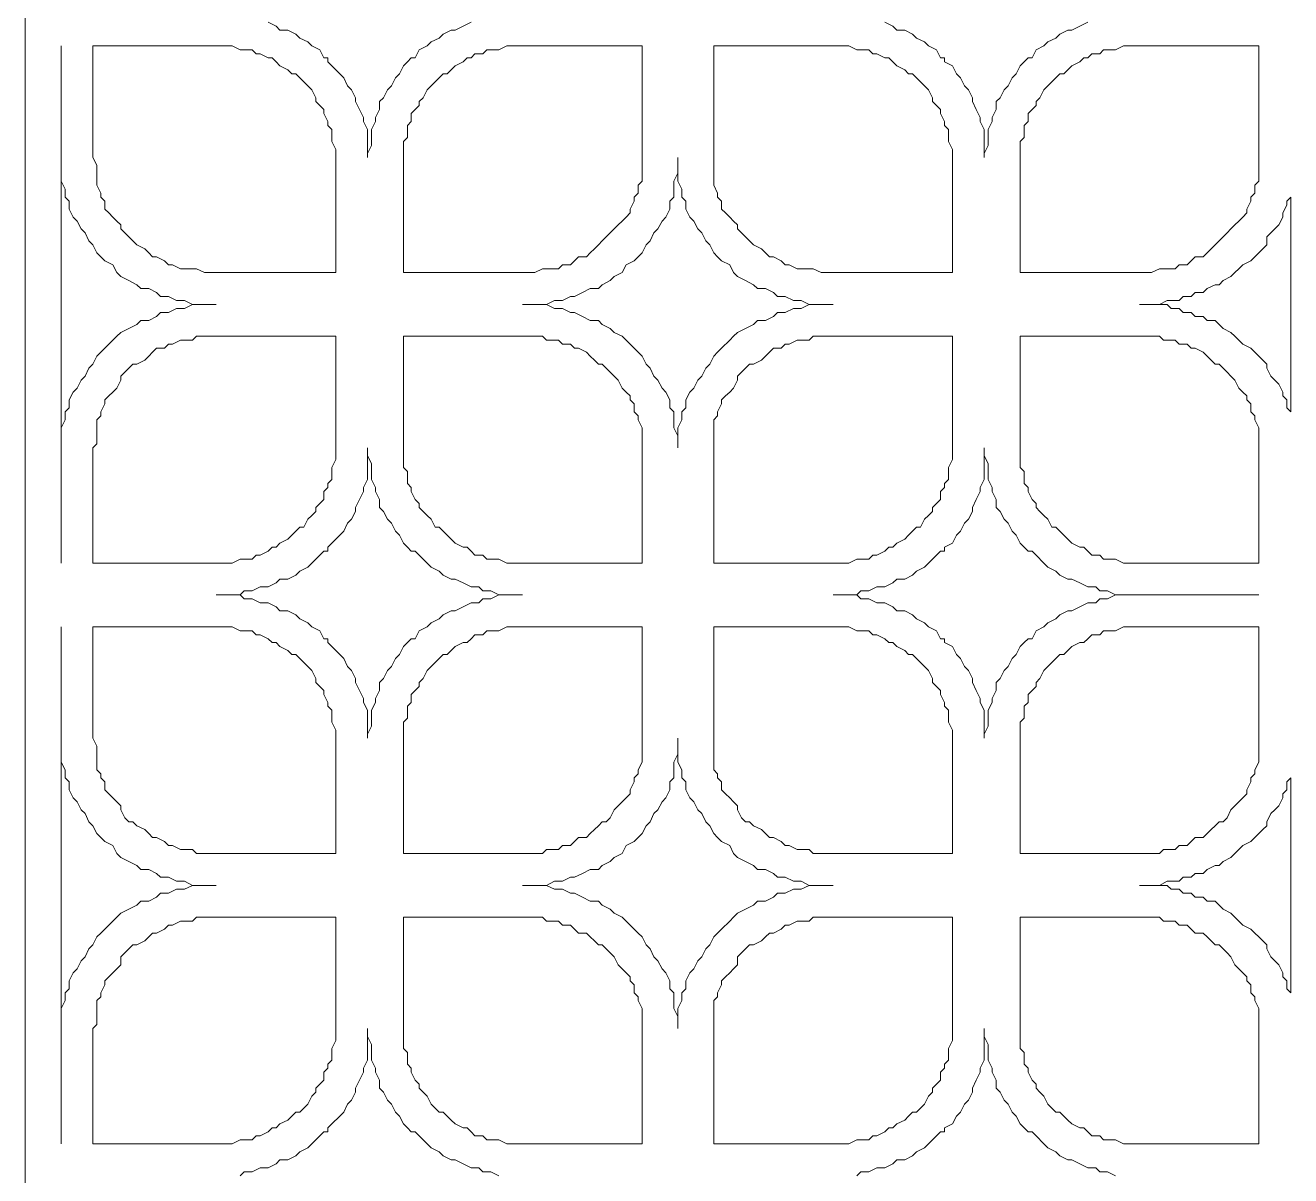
# Model space of a CAD drawing. Extents: x -66030 to 95157, y -13132 to 45879.
# Drawn here: x 18746 to 19988, y 26474 to 27603 of the extents above; entities that cross this region are included whole.
import ezdxf

# ---------------------------------------------------------------- set-up
doc = ezdxf.new("R2010")
doc.units = 0
doc.header["$LTSCALE"] = 100
doc.header["$MEASUREMENT"] = 0
doc.layers.get('0').update_dxf_attribs({"linetype": 'CONTINUOUS'})

msp = doc.modelspace()

# ---------------------------------------------------------------- linework, layer by layer
at = {"lineweight": 0}
for points in [[(18746.1, 27645.4), (18746.1, 27582.9), (18746.1, 27075.1), (18746.1, 27012.6), (18746.1, 26504.9), (18746.1, 26442.4)], [(18984.4, 27606.3), (18992.2, 27602.4), (18996.1, 27598.5), (19003.9, 27598.5), (19011.7, 27594.6), (19015.6, 27590.7), (19023.4, 27586.8), (19027.3, 27582.9), (19035.1, 27579), (19039, 27571.2), (19043, 27571.2), (19043, 27567.3), (19046.9, 27563.4), (19054.7, 27555.6), (19058.6, 27551.7), (19062.5, 27543.8), (19066.4, 27539.9), (19070.3, 27532.1), (19070.3, 27528.2), (19074.2, 27520.4), (19078.1, 27512.6), (19078.1, 27508.7), (19082, 27500.9), (19082, 27493.1), (19082, 27485.3), (19082, 27477.4), (19082, 27473.5), (19082, 27477.4), (19085.9, 27485.3), (19085.9, 27493.1), (19085.9, 27500.9), (19089.8, 27508.7), (19089.8, 27512.6), (19093.7, 27520.4), (19093.7, 27528.2), (19097.6, 27532.1), (19101.5, 27539.9), (19105.4, 27543.8), (19109.4, 27551.7), (19113.3, 27555.6), (19117.2, 27563.4), (19121.1, 27567.3), (19125, 27571.2), (19128.9, 27571.2), (19132.8, 27579), (19140.6, 27582.9), (19144.5, 27586.8), (19152.3, 27590.7), (19156.2, 27594.6), (19164, 27598.5), (19167.9, 27598.5), (19175.8, 27602.4), (19183.6, 27606.3)], [(19589.8, 27606.3), (19597.6, 27602.4), (19601.5, 27598.5), (19609.3, 27598.5), (19617.1, 27594.6), (19621, 27590.7), (19628.8, 27586.8), (19632.8, 27582.9), (19640.6, 27579), (19644.5, 27571.2), (19648.4, 27571.2), (19648.4, 27567.3), (19656.2, 27563.4), (19660.1, 27555.6), (19664, 27551.7), (19667.9, 27543.8), (19671.8, 27539.9), (19675.7, 27532.1), (19675.7, 27528.2), (19679.6, 27520.4), (19683.5, 27512.6), (19683.5, 27508.7), (19687.4, 27500.9), (19687.4, 27493.1), (19687.4, 27485.3), (19687.4, 27477.4), (19687.4, 27473.5), (19687.4, 27477.4), (19691.3, 27485.3), (19691.3, 27493.1), (19691.3, 27500.9), (19695.2, 27508.7), (19695.2, 27512.6), (19699.2, 27520.4), (19699.2, 27528.2), (19703.1, 27532.1), (19707, 27539.9), (19710.9, 27543.8), (19714.8, 27551.7), (19718.7, 27555.6), (19722.6, 27563.4), (19726.5, 27567.3), (19730.4, 27571.2), (19734.3, 27571.2), (19738.2, 27579), (19746, 27582.9), (19749.9, 27586.8), (19757.7, 27590.7), (19761.7, 27594.6), (19769.5, 27598.5), (19773.4, 27598.5), (19781.2, 27602.4), (19789, 27606.3)], [(18957, 26473.6), (18960.9, 26477.5), (18968.7, 26477.5), (18976.6, 26481.4), (18984.4, 26481.4), (18992.2, 26485.3), (18996.1, 26489.2), (19003.9, 26489.2), (19011.7, 26493.1), (19015.6, 26497), (19023.4, 26501), (19027.3, 26504.9), (19035.1, 26512.7), (19039, 26516.6), (19043, 26516.6), (19043, 26520.5), (19046.9, 26524.4), (19054.7, 26532.2), (19058.6, 26536.1), (19062.5, 26543.9), (19066.4, 26547.8), (19070.3, 26555.6), (19070.3, 26559.5), (19074.2, 26567.4), (19078.1, 26575.2), (19078.1, 26579.1), (19082, 26586.9), (19082, 26594.7), (19082, 26602.5), (19082, 26610.3), (19082, 26618.1), (19082, 26610.3), (19085.9, 26602.5), (19085.9, 26594.7), (19085.9, 26586.9), (19089.8, 26579.1), (19089.8, 26575.2), (19093.7, 26567.4), (19093.7, 26559.5), (19097.6, 26555.6), (19101.5, 26547.8), (19105.4, 26543.9), (19109.4, 26536.1), (19113.3, 26532.2), (19117.2, 26524.4), (19121.1, 26520.5), (19125, 26516.6), (19128.9, 26516.6), (19132.8, 26512.7), (19140.6, 26504.9), (19144.5, 26501), (19152.3, 26497), (19156.2, 26493.1), (19164, 26489.2), (19167.9, 26489.2), (19175.8, 26485.3), (19183.6, 26481.4), (19191.4, 26481.4), (19195.3, 26477.5), (19203.1, 26477.5), (19210.9, 26473.6)], [(19562.4, 26473.6), (19566.4, 26477.5), (19574.2, 26477.5), (19582, 26481.4), (19589.8, 26481.4), (19597.6, 26485.3), (19601.5, 26489.2), (19609.3, 26489.2), (19617.1, 26493.1), (19621, 26497), (19628.8, 26501), (19632.8, 26504.9), (19640.6, 26512.7), (19644.5, 26516.6), (19648.4, 26516.6), (19648.4, 26520.5), (19656.2, 26524.4), (19660.1, 26532.2), (19664, 26536.1), (19667.9, 26543.9), (19671.8, 26547.8), (19675.7, 26555.6), (19675.7, 26559.5), (19679.6, 26567.4), (19683.5, 26575.2), (19683.5, 26579.1), (19687.4, 26586.9), (19687.4, 26594.7), (19687.4, 26602.5), (19687.4, 26610.3), (19687.4, 26618.1), (19687.4, 26610.3), (19691.3, 26602.5), (19691.3, 26594.7), (19691.3, 26586.9), (19695.2, 26579.1), (19695.2, 26575.2), (19699.2, 26567.4), (19699.2, 26559.5), (19703.1, 26555.6), (19707, 26547.8), (19710.9, 26543.9), (19714.8, 26536.1), (19718.7, 26532.2), (19722.6, 26524.4), (19726.5, 26520.5), (19730.4, 26516.6), (19734.3, 26516.6), (19738.2, 26512.7), (19746, 26504.9), (19749.9, 26501), (19757.7, 26497), (19761.7, 26493.1), (19769.5, 26489.2), (19773.4, 26489.2), (19781.2, 26485.3), (19789, 26481.4), (19796.8, 26481.4), (19800.7, 26477.5), (19808.5, 26477.5), (19816.3, 26473.6)]]:
    msp.add_lwpolyline(points, dxfattribs=at)
for points in [[(18781.3, 27582.9), (18781.3, 27582.9), (18781.3, 27473.5), (18781.3, 27465.7), (18781.3, 27457.9), (18781.3, 27450.1), (18785.2, 27442.3), (18785.2, 27434.5), (18789.1, 27430.6), (18789.1, 27422.8), (18793, 27414.9), (18796.9, 27411), (18800.8, 27403.2), (18804.7, 27399.3), (18808.6, 27391.5), (18812.5, 27387.6), (18816.4, 27379.8), (18820.3, 27375.9), (18824.2, 27372), (18824.2, 27372), (18832, 27368.1), (18835.9, 27360.3), (18839.8, 27356.4), (18847.7, 27352.5), (18855.5, 27348.5), (18859.4, 27344.6), (18867.2, 27344.6), (18875, 27340.7), (18878.9, 27336.8), (18886.7, 27336.8), (18894.5, 27332.9), (18902.3, 27332.9), (18910.1, 27329), (18918, 27329), (18925.8, 27329), (18933.6, 27329), (18925.8, 27329), (18918, 27329), (18910.1, 27329), (18902.3, 27325.1), (18894.5, 27325.1), (18886.7, 27321.2), (18878.9, 27321.2), (18875, 27317.3), (18867.2, 27313.4), (18859.4, 27313.4), (18855.5, 27309.5), (18847.7, 27305.6), (18839.8, 27301.7), (18835.9, 27297.8), (18832, 27293.9), (18824.2, 27286.1), (18824.2, 27286.1), (18820.3, 27282.1), (18816.4, 27278.2), (18812.5, 27270.4), (18808.6, 27266.5), (18804.7, 27258.7), (18800.8, 27254.8), (18796.9, 27247), (18793, 27243.1), (18789.1, 27235.3), (18789.1, 27227.5), (18785.2, 27223.6), (18785.2, 27215.7), (18781.3, 27207.9), (18781.3, 27200.1), (18781.3, 27192.3), (18781.3, 27188.4), (18781.3, 27075.1), (18781.3, 27075.1), (18781.3, 27582.9)], [(18933.6, 27360.3), (19050.8, 27360.3), (19050.8, 27473.5), (19050.8, 27477.4), (19050.8, 27481.3), (19046.9, 27489.2), (19046.9, 27493.1), (19046.9, 27500.9), (19043, 27504.8), (19043, 27508.7), (19039, 27516.5), (19039, 27520.4), (19035.1, 27524.3), (19031.2, 27528.2), (19031.2, 27532.1), (19027.3, 27539.9), (19023.4, 27543.8), (19019.5, 27547.8), (19015.6, 27551.7), (19011.7, 27555.6), (19007.8, 27555.6), (19003.9, 27559.5), (18996.1, 27563.4), (18992.2, 27567.3), (18988.3, 27571.2), (18984.4, 27571.2), (18976.6, 27575.1), (18972.6, 27575.1), (18968.7, 27579), (18960.9, 27579), (18957, 27579), (18949.2, 27582.9), (18945.3, 27582.9), (18937.5, 27582.9), (18933.6, 27582.9), (18812.5, 27582.9), (18812.5, 27473.5), (18816.4, 27465.7), (18816.4, 27461.8), (18816.4, 27454), (18816.4, 27450.1), (18816.4, 27446.2), (18820.3, 27438.4), (18820.3, 27434.5), (18824.2, 27430.6), (18824.2, 27422.8), (18828.1, 27418.9), (18832, 27414.9), (18835.9, 27411), (18839.8, 27407.1), (18839.8, 27403.2), (18843.7, 27399.3), (18847.7, 27395.4), (18851.6, 27391.5), (18855.5, 27387.6), (18863.3, 27383.7), (18867.2, 27379.8), (18871.1, 27375.9), (18875, 27375.9), (18882.8, 27372), (18886.7, 27368.1), (18890.6, 27368.1), (18898.4, 27364.2), (18902.3, 27364.2), (18910.1, 27364.2), (18914.1, 27364.2), (18921.9, 27360.3), (18925.8, 27360.3), (18933.6, 27360.3)], [(19117.2, 27360.3), (19234.3, 27360.3), (19242.2, 27360.3), (19246.1, 27360.3), (19253.9, 27364.2), (19257.8, 27364.2), (19265.6, 27364.2), (19269.5, 27364.2), (19273.4, 27368.1), (19281.2, 27368.1), (19285.1, 27372), (19289, 27375.9), (19296.8, 27375.9), (19300.7, 27379.8), (19304.7, 27383.7), (19308.6, 27387.6), (19312.5, 27391.5), (19316.4, 27395.4), (19320.3, 27399.3), (19324.2, 27403.2), (19328.1, 27407.1), (19332, 27411), (19335.9, 27414.9), (19339.8, 27418.9), (19339.8, 27422.8), (19343.7, 27430.6), (19343.7, 27434.5), (19347.6, 27438.4), (19347.6, 27446.2), (19351.5, 27450.1), (19351.5, 27454), (19351.5, 27461.8), (19351.5, 27465.7), (19351.5, 27473.5), (19351.5, 27582.9), (19234.3, 27582.9), (19230.4, 27582.9), (19222.6, 27582.9), (19218.7, 27582.9), (19210.9, 27579), (19207, 27579), (19199.2, 27579), (19195.3, 27575.1), (19187.5, 27575.1), (19183.6, 27571.2), (19179.7, 27571.2), (19175.8, 27567.3), (19167.9, 27563.4), (19164, 27559.5), (19160.1, 27555.6), (19156.2, 27555.6), (19152.3, 27551.7), (19148.4, 27547.8), (19144.5, 27543.8), (19140.6, 27539.9), (19136.7, 27532.1), (19132.8, 27528.2), (19132.8, 27524.3), (19128.9, 27520.4), (19125, 27516.5), (19125, 27508.7), (19121.1, 27504.8), (19121.1, 27500.9), (19121.1, 27493.1), (19117.2, 27489.2), (19117.2, 27481.3), (19117.2, 27477.4), (19117.2, 27473.5), (19117.2, 27360.3)], [(19656.2, 27360.3), (19539, 27360.3), (19531.2, 27360.3), (19527.3, 27360.3), (19519.5, 27364.2), (19515.6, 27364.2), (19507.8, 27364.2), (19503.9, 27364.2), (19496, 27368.1), (19492.1, 27368.1), (19488.2, 27372), (19480.4, 27375.9), (19476.5, 27375.9), (19472.6, 27379.8), (19468.7, 27383.7), (19460.9, 27387.6), (19457, 27391.5), (19453.1, 27395.4), (19449.2, 27399.3), (19445.3, 27403.2), (19445.3, 27407.1), (19441.4, 27411), (19437.5, 27414.9), (19433.5, 27418.9), (19429.6, 27422.8), (19429.6, 27430.6), (19425.7, 27434.5), (19425.7, 27438.4), (19421.8, 27446.2), (19421.8, 27450.1), (19421.8, 27454), (19421.8, 27461.8), (19421.8, 27465.7), (19421.8, 27473.5), (19421.8, 27582.9), (19539, 27582.9), (19542.9, 27582.9), (19550.7, 27582.9), (19554.6, 27582.9), (19562.4, 27579), (19566.4, 27579), (19574.2, 27579), (19578.1, 27575.1), (19582, 27575.1), (19589.8, 27571.2), (19593.7, 27571.2), (19597.6, 27567.3), (19601.5, 27563.4), (19609.3, 27559.5), (19613.2, 27555.6), (19617.1, 27555.6), (19621, 27551.7), (19624.9, 27547.8), (19628.8, 27543.8), (19632.8, 27539.9), (19636.7, 27532.1), (19636.7, 27528.2), (19640.6, 27524.3), (19644.5, 27520.4), (19644.5, 27516.5), (19648.4, 27508.7), (19648.4, 27504.8), (19652.3, 27500.9), (19652.3, 27493.1), (19652.3, 27489.2), (19656.2, 27481.3), (19656.2, 27477.4), (19656.2, 27473.5), (19656.2, 27360.3)], [(19839.8, 27360.3), (19722.6, 27360.3), (19722.6, 27473.5), (19722.6, 27477.4), (19722.6, 27481.3), (19722.6, 27489.2), (19726.5, 27493.1), (19726.5, 27500.9), (19726.5, 27504.8), (19730.4, 27508.7), (19730.4, 27516.5), (19734.3, 27520.4), (19738.2, 27524.3), (19738.2, 27528.2), (19742.1, 27532.1), (19746, 27539.9), (19749.9, 27543.8), (19753.8, 27547.8), (19757.7, 27551.7), (19761.7, 27555.6), (19765.6, 27555.6), (19769.5, 27559.5), (19773.4, 27563.4), (19781.2, 27567.3), (19785.1, 27571.2), (19789, 27571.2), (19792.9, 27575.1), (19800.7, 27575.1), (19804.6, 27579), (19812.4, 27579), (19816.3, 27579), (19824.1, 27582.9), (19828.1, 27582.9), (19835.9, 27582.9), (19839.8, 27582.9), (19956.9, 27582.9), (19956.9, 27473.5), (19956.9, 27465.7), (19956.9, 27461.8), (19956.9, 27454), (19956.9, 27450.1), (19953, 27446.2), (19953, 27438.4), (19949.1, 27434.5), (19949.1, 27430.6), (19945.2, 27422.8), (19945.2, 27418.9), (19941.3, 27414.9), (19937.4, 27411), (19933.5, 27407.1), (19929.6, 27403.2), (19925.7, 27399.3), (19921.8, 27395.4), (19917.9, 27391.5), (19914, 27387.6), (19910.1, 27383.7), (19906.2, 27379.8), (19902.3, 27375.9), (19894.5, 27375.9), (19890.5, 27372), (19886.6, 27368.1), (19878.8, 27368.1), (19874.9, 27364.2), (19871, 27364.2), (19863.2, 27364.2), (19859.3, 27364.2), (19851.5, 27360.3), (19847.6, 27360.3), (19839.8, 27360.3)], [(19234.3, 27329), (19242.2, 27329), (19250, 27329), (19257.8, 27329), (19265.6, 27332.9), (19273.4, 27332.9), (19281.2, 27336.8), (19285.1, 27336.8), (19292.9, 27340.7), (19300.7, 27344.6), (19308.6, 27344.6), (19312.5, 27348.5), (19320.3, 27352.5), (19324.2, 27356.4), (19332, 27360.3), (19335.9, 27368.1), (19343.7, 27372), (19343.7, 27372), (19347.6, 27375.9), (19351.5, 27379.8), (19355.4, 27387.6), (19359.3, 27391.5), (19363.2, 27399.3), (19367.1, 27403.2), (19371.1, 27411), (19375, 27414.9), (19378.9, 27422.8), (19378.9, 27430.6), (19382.8, 27434.5), (19382.8, 27442.3), (19382.8, 27450.1), (19386.7, 27457.9), (19386.7, 27465.7), (19386.7, 27473.5), (19386.7, 27465.7), (19386.7, 27457.9), (19386.7, 27450.1), (19390.6, 27442.3), (19390.6, 27434.5), (19394.5, 27430.6), (19394.5, 27422.8), (19398.4, 27414.9), (19402.3, 27411), (19406.2, 27403.2), (19410.1, 27399.3), (19414, 27391.5), (19417.9, 27387.6), (19421.8, 27379.8), (19425.7, 27375.9), (19429.6, 27372), (19429.6, 27372), (19437.5, 27368.1), (19441.4, 27360.3), (19445.3, 27356.4), (19453.1, 27352.5), (19460.9, 27348.5), (19464.8, 27344.6), (19472.6, 27344.6), (19480.4, 27340.7), (19484.3, 27336.8), (19492.1, 27336.8), (19500, 27332.9), (19507.8, 27332.9), (19515.6, 27329), (19523.4, 27329), (19531.2, 27329), (19539, 27329), (19531.2, 27329), (19523.4, 27329), (19515.6, 27329), (19507.8, 27325.1), (19500, 27325.1), (19492.1, 27321.2), (19484.3, 27321.2), (19480.4, 27317.3), (19472.6, 27313.4), (19464.8, 27313.4), (19460.9, 27309.5), (19453.1, 27305.6), (19445.3, 27301.7), (19441.4, 27297.8), (19437.5, 27293.9), (19429.6, 27286.1), (19429.6, 27286.1), (19425.7, 27282.1), (19421.8, 27278.2), (19417.9, 27270.4), (19414, 27266.5), (19410.1, 27258.7), (19406.2, 27254.8), (19402.3, 27247), (19398.4, 27243.1), (19394.5, 27235.3), (19394.5, 27227.5), (19390.6, 27223.6), (19390.6, 27215.7), (19386.7, 27207.9), (19386.7, 27200.1), (19386.7, 27192.3), (19386.7, 27188.4), (19386.7, 27192.3), (19386.7, 27200.1), (19382.8, 27207.9), (19382.8, 27215.7), (19382.8, 27223.6), (19378.9, 27227.5), (19378.9, 27235.3), (19375, 27243.1), (19371.1, 27247), (19367.1, 27254.8), (19363.2, 27258.7), (19359.3, 27266.5), (19355.4, 27270.4), (19351.5, 27278.2), (19347.6, 27282.1), (19343.7, 27286.1), (19343.7, 27286.1), (19335.9, 27293.9), (19332, 27297.8), (19324.2, 27301.7), (19320.3, 27305.6), (19312.5, 27309.5), (19308.6, 27313.4), (19300.7, 27313.4), (19292.9, 27317.3), (19285.1, 27321.2), (19281.2, 27321.2), (19273.4, 27325.1), (19265.6, 27325.1), (19257.8, 27329), (19250, 27329), (19242.2, 27329), (19234.3, 27329)], [(19988.2, 27223.6), (19984.3, 27227.5), (19984.3, 27235.3), (19980.4, 27239.2), (19980.4, 27243.1), (19976.5, 27250.9), (19972.6, 27254.8), (19968.7, 27258.7), (19964.8, 27266.5), (19964.8, 27270.4), (19960.9, 27274.3), (19956.9, 27278.2), (19953, 27282.1), (19949.1, 27286.1), (19941.3, 27290), (19937.4, 27293.9), (19933.5, 27297.8), (19929.6, 27301.7), (19921.8, 27305.6), (19917.9, 27309.5), (19914, 27313.4), (19906.2, 27313.4), (19902.3, 27317.3), (19894.5, 27317.3), (19890.5, 27321.2), (19882.7, 27321.2), (19878.8, 27325.1), (19871, 27325.1), (19867.1, 27329), (19859.3, 27329), (19851.5, 27329), (19847.6, 27329), (19839.8, 27329), (19847.6, 27329), (19851.5, 27329), (19859.3, 27329), (19867.1, 27332.9), (19871, 27332.9), (19878.8, 27332.9), (19882.7, 27336.8), (19890.5, 27336.8), (19894.5, 27340.7), (19902.3, 27340.7), (19906.2, 27344.6), (19914, 27348.5), (19917.9, 27348.5), (19921.8, 27352.5), (19929.6, 27356.4), (19933.5, 27360.3), (19937.4, 27364.2), (19941.3, 27368.1), (19949.1, 27372), (19953, 27375.9), (19956.9, 27379.8), (19960.9, 27383.7), (19964.8, 27387.6), (19964.8, 27395.4), (19968.7, 27399.3), (19972.6, 27403.2), (19976.5, 27407.1), (19980.4, 27414.9), (19980.4, 27418.9), (19984.3, 27426.7), (19984.3, 27430.6), (19988.2, 27434.5), (19988.2, 27223.6)], [(18933.6, 27297.8), (19050.8, 27297.8), (19050.8, 27188.4), (19050.8, 27180.6), (19050.8, 27176.7), (19046.9, 27168.9), (19046.9, 27165), (19046.9, 27157.2), (19043, 27153.2), (19043, 27149.3), (19039, 27145.4), (19039, 27137.6), (19035.1, 27133.7), (19031.2, 27129.8), (19031.2, 27125.9), (19027.3, 27122), (19023.4, 27118.1), (19019.5, 27110.3), (19015.6, 27110.3), (19011.7, 27106.4), (19007.8, 27102.5), (19003.9, 27098.6), (18996.1, 27094.7), (18992.2, 27090.8), (18988.3, 27090.8), (18984.4, 27086.8), (18976.6, 27082.9), (18972.6, 27082.9), (18968.7, 27079), (18960.9, 27079), (18957, 27079), (18949.2, 27075.1), (18945.3, 27075.1), (18937.5, 27075.1), (18933.6, 27075.1), (18812.5, 27075.1), (18812.5, 27188.4), (18816.4, 27192.3), (18816.4, 27196.2), (18816.4, 27204), (18816.4, 27207.9), (18816.4, 27215.7), (18820.3, 27219.7), (18820.3, 27223.6), (18824.2, 27231.4), (18824.2, 27235.3), (18828.1, 27239.2), (18832, 27243.1), (18835.9, 27247), (18839.8, 27254.8), (18839.8, 27258.7), (18843.7, 27262.6), (18847.7, 27266.5), (18851.6, 27270.4), (18855.5, 27270.4), (18863.3, 27274.3), (18867.2, 27278.2), (18871.1, 27282.1), (18875, 27286.1), (18882.8, 27286.1), (18886.7, 27290), (18890.6, 27290), (18898.4, 27293.9), (18902.3, 27293.9), (18910.1, 27293.9), (18914.1, 27297.8), (18921.9, 27297.8), (18925.8, 27297.8), (18933.6, 27297.8)], [(19117.2, 27297.8), (19234.3, 27297.8), (19242.2, 27297.8), (19246.1, 27297.8), (19253.9, 27297.8), (19257.8, 27293.9), (19265.6, 27293.9), (19269.5, 27293.9), (19273.4, 27290), (19281.2, 27290), (19285.1, 27286.1), (19289, 27286.1), (19296.8, 27282.1), (19300.7, 27278.2), (19304.7, 27274.3), (19308.6, 27270.4), (19312.5, 27270.4), (19316.4, 27266.5), (19320.3, 27262.6), (19324.2, 27258.7), (19328.1, 27254.8), (19332, 27247), (19335.9, 27243.1), (19339.8, 27239.2), (19339.8, 27235.3), (19343.7, 27231.4), (19343.7, 27223.6), (19347.6, 27219.7), (19347.6, 27215.7), (19351.5, 27207.9), (19351.5, 27204), (19351.5, 27196.2), (19351.5, 27192.3), (19351.5, 27188.4), (19351.5, 27075.1), (19234.3, 27075.1), (19230.4, 27075.1), (19222.6, 27075.1), (19218.7, 27075.1), (19210.9, 27079), (19207, 27079), (19199.2, 27079), (19195.3, 27082.9), (19187.5, 27082.9), (19183.6, 27086.8), (19179.7, 27090.8), (19175.8, 27090.8), (19167.9, 27094.7), (19164, 27098.6), (19160.1, 27102.5), (19156.2, 27106.4), (19152.3, 27110.3), (19148.4, 27110.3), (19144.5, 27118.1), (19140.6, 27122), (19136.7, 27125.9), (19132.8, 27129.8), (19132.8, 27133.7), (19128.9, 27137.6), (19125, 27145.4), (19125, 27149.3), (19121.1, 27153.2), (19121.1, 27157.2), (19121.1, 27165), (19117.2, 27168.9), (19117.2, 27176.7), (19117.2, 27180.6), (19117.2, 27188.4), (19117.2, 27297.8)], [(19656.2, 27297.8), (19539, 27297.8), (19531.2, 27297.8), (19527.3, 27297.8), (19519.5, 27297.8), (19515.6, 27293.9), (19507.8, 27293.9), (19503.9, 27293.9), (19496, 27290), (19492.1, 27290), (19488.2, 27286.1), (19480.4, 27286.1), (19476.5, 27282.1), (19472.6, 27278.2), (19468.7, 27274.3), (19460.9, 27270.4), (19457, 27270.4), (19453.1, 27266.5), (19449.2, 27262.6), (19445.3, 27258.7), (19445.3, 27254.8), (19441.4, 27247), (19437.5, 27243.1), (19433.5, 27239.2), (19429.6, 27235.3), (19429.6, 27231.4), (19425.7, 27223.6), (19425.7, 27219.7), (19421.8, 27215.7), (19421.8, 27207.9), (19421.8, 27204), (19421.8, 27196.2), (19421.8, 27192.3), (19421.8, 27188.4), (19421.8, 27075.1), (19539, 27075.1), (19542.9, 27075.1), (19550.7, 27075.1), (19554.6, 27075.1), (19562.4, 27079), (19566.4, 27079), (19574.2, 27079), (19578.1, 27082.9), (19582, 27082.9), (19589.8, 27086.8), (19593.7, 27090.8), (19597.6, 27090.8), (19601.5, 27094.7), (19609.3, 27098.6), (19613.2, 27102.5), (19617.1, 27106.4), (19621, 27110.3), (19624.9, 27110.3), (19628.8, 27118.1), (19632.8, 27122), (19636.7, 27125.9), (19636.7, 27129.8), (19640.6, 27133.7), (19644.5, 27137.6), (19644.5, 27145.4), (19648.4, 27149.3), (19648.4, 27153.2), (19652.3, 27157.2), (19652.3, 27165), (19652.3, 27168.9), (19656.2, 27176.7), (19656.2, 27180.6), (19656.2, 27188.4), (19656.2, 27297.8)], [(19839.8, 27297.8), (19722.6, 27297.8), (19722.6, 27188.4), (19722.6, 27180.6), (19722.6, 27176.7), (19722.6, 27168.9), (19726.5, 27165), (19726.5, 27157.2), (19726.5, 27153.2), (19730.4, 27149.3), (19730.4, 27145.4), (19734.3, 27137.6), (19738.2, 27133.7), (19738.2, 27129.8), (19742.1, 27125.9), (19746, 27122), (19749.9, 27118.1), (19753.8, 27110.3), (19757.7, 27110.3), (19761.7, 27106.4), (19765.6, 27102.5), (19769.5, 27098.6), (19773.4, 27094.7), (19781.2, 27090.8), (19785.1, 27090.8), (19789, 27086.8), (19792.9, 27082.9), (19800.7, 27082.9), (19804.6, 27079), (19812.4, 27079), (19816.3, 27079), (19824.1, 27075.1), (19828.1, 27075.1), (19835.9, 27075.1), (19839.8, 27075.1), (19956.9, 27075.1), (19956.9, 27188.4), (19956.9, 27192.3), (19956.9, 27196.2), (19956.9, 27204), (19956.9, 27207.9), (19953, 27215.7), (19953, 27219.7), (19949.1, 27223.6), (19949.1, 27231.4), (19945.2, 27235.3), (19945.2, 27239.2), (19941.3, 27243.1), (19937.4, 27247), (19933.5, 27254.8), (19929.6, 27258.7), (19925.7, 27262.6), (19921.8, 27266.5), (19917.9, 27270.4), (19914, 27270.4), (19910.1, 27274.3), (19906.2, 27278.2), (19902.3, 27282.1), (19894.5, 27286.1), (19890.5, 27286.1), (19886.6, 27290), (19878.8, 27290), (19874.9, 27293.9), (19871, 27293.9), (19863.2, 27293.9), (19859.3, 27297.8), (19851.5, 27297.8), (19847.6, 27297.8), (19839.8, 27297.8)], [(19234.3, 27043.9), (19226.5, 27043.9), (19218.7, 27043.9), (19210.9, 27043.9), (19203.1, 27040), (19195.3, 27040), (19191.4, 27036.1), (19183.6, 27036.1), (19175.8, 27032.2), (19167.9, 27028.3), (19164, 27028.3), (19156.2, 27024.4), (19152.3, 27020.4), (19144.5, 27016.5), (19140.6, 27012.6), (19132.8, 27008.7), (19128.9, 27000.9), (19125, 27000.9), (19121.1, 26997), (19117.2, 26993.1), (19113.3, 26985.3), (19109.4, 26981.4), (19105.4, 26973.6), (19101.5, 26969.7), (19097.6, 26961.9), (19093.7, 26958), (19093.7, 26950.1), (19089.8, 26942.3), (19089.8, 26938.4), (19085.9, 26930.6), (19085.9, 26922.8), (19085.9, 26915), (19082, 26907.2), (19082, 26903.3), (19082, 26907.2), (19082, 26915), (19082, 26922.8), (19082, 26930.6), (19078.1, 26938.4), (19078.1, 26942.3), (19074.2, 26950.1), (19070.3, 26958), (19070.3, 26961.9), (19066.4, 26969.7), (19062.5, 26973.6), (19058.6, 26981.4), (19054.7, 26985.3), (19046.9, 26993.1), (19043, 26997), (19043, 27000.9), (19039, 27000.9), (19035.1, 27008.7), (19027.3, 27012.6), (19023.4, 27016.5), (19015.6, 27020.4), (19011.7, 27024.4), (19003.9, 27028.3), (18996.1, 27028.3), (18992.2, 27032.2), (18984.4, 27036.1), (18976.6, 27036.1), (18968.7, 27040), (18960.9, 27040), (18957, 27043.9), (18949.2, 27043.9), (18941.4, 27043.9), (18933.6, 27043.9), (18941.4, 27043.9), (18949.2, 27043.9), (18957, 27043.9), (18960.9, 27047.8), (18968.7, 27047.8), (18976.6, 27051.7), (18984.4, 27051.7), (18992.2, 27055.6), (18996.1, 27059.5), (19003.9, 27059.5), (19011.7, 27063.4), (19015.6, 27067.3), (19023.4, 27071.2), (19027.3, 27075.1), (19035.1, 27082.9), (19039, 27086.8), (19043, 27086.8), (19043, 27090.8), (19046.9, 27094.7), (19054.7, 27102.5), (19058.6, 27106.4), (19062.5, 27114.2), (19066.4, 27118.1), (19070.3, 27125.9), (19070.3, 27129.8), (19074.2, 27137.6), (19078.1, 27145.4), (19078.1, 27149.3), (19082, 27157.2), (19082, 27165), (19082, 27172.8), (19082, 27180.6), (19082, 27188.4), (19082, 27180.6), (19085.9, 27172.8), (19085.9, 27165), (19085.9, 27157.2), (19089.8, 27149.3), (19089.8, 27145.4), (19093.7, 27137.6), (19093.7, 27129.8), (19097.6, 27125.9), (19101.5, 27118.1), (19105.4, 27114.2), (19109.4, 27106.4), (19113.3, 27102.5), (19117.2, 27094.7), (19121.1, 27090.8), (19125, 27086.8), (19128.9, 27086.8), (19132.8, 27082.9), (19140.6, 27075.1), (19144.5, 27071.2), (19152.3, 27067.3), (19156.2, 27063.4), (19164, 27059.5), (19167.9, 27059.5), (19175.8, 27055.6), (19183.6, 27051.7), (19191.4, 27051.7), (19195.3, 27047.8), (19203.1, 27047.8), (19210.9, 27043.9), (19218.7, 27043.9), (19226.5, 27043.9), (19234.3, 27043.9)], [(19956.9, 27043.9), (19956.9, 27043.9), (19839.8, 27043.9), (19832, 27043.9), (19824.1, 27043.9), (19816.3, 27043.9), (19808.5, 27047.8), (19800.7, 27047.8), (19796.8, 27051.7), (19789, 27051.7), (19781.2, 27055.6), (19773.4, 27059.5), (19769.5, 27059.5), (19761.7, 27063.4), (19757.7, 27067.3), (19749.9, 27071.2), (19746, 27075.1), (19738.2, 27082.9), (19734.3, 27086.8), (19730.4, 27086.8), (19726.5, 27090.8), (19722.6, 27094.7), (19718.7, 27102.5), (19714.8, 27106.4), (19710.9, 27114.2), (19707, 27118.1), (19703.1, 27125.9), (19699.2, 27129.8), (19699.2, 27137.6), (19695.2, 27145.4), (19695.2, 27149.3), (19691.3, 27157.2), (19691.3, 27165), (19691.3, 27172.8), (19687.4, 27180.6), (19687.4, 27188.4), (19687.4, 27180.6), (19687.4, 27172.8), (19687.4, 27165), (19687.4, 27157.2), (19683.5, 27149.3), (19683.5, 27145.4), (19679.6, 27137.6), (19675.7, 27129.8), (19675.7, 27125.9), (19671.8, 27118.1), (19667.9, 27114.2), (19664, 27106.4), (19660.1, 27102.5), (19656.2, 27094.7), (19648.4, 27090.8), (19648.4, 27086.8), (19644.5, 27086.8), (19640.6, 27082.9), (19632.8, 27075.1), (19628.8, 27071.2), (19621, 27067.3), (19617.1, 27063.4), (19609.3, 27059.5), (19601.5, 27059.5), (19597.6, 27055.6), (19589.8, 27051.7), (19582, 27051.7), (19574.2, 27047.8), (19566.4, 27047.8), (19562.4, 27043.9), (19554.6, 27043.9), (19546.8, 27043.9), (19539, 27043.9), (19546.8, 27043.9), (19554.6, 27043.9), (19562.4, 27043.9), (19566.4, 27040), (19574.2, 27040), (19582, 27036.1), (19589.8, 27036.1), (19597.6, 27032.2), (19601.5, 27028.3), (19609.3, 27028.3), (19617.1, 27024.4), (19621, 27020.4), (19628.8, 27016.5), (19632.8, 27012.6), (19640.6, 27008.7), (19644.5, 27000.9), (19648.4, 27000.9), (19648.4, 26997), (19656.2, 26993.1), (19660.1, 26985.3), (19664, 26981.4), (19667.9, 26973.6), (19671.8, 26969.7), (19675.7, 26961.9), (19675.7, 26958), (19679.6, 26950.1), (19683.5, 26942.3), (19683.5, 26938.4), (19687.4, 26930.6), (19687.4, 26922.8), (19687.4, 26915), (19687.4, 26907.2), (19687.4, 26903.3), (19687.4, 26907.2), (19691.3, 26915), (19691.3, 26922.8), (19691.3, 26930.6), (19695.2, 26938.4), (19695.2, 26942.3), (19699.2, 26950.1), (19699.2, 26958), (19703.1, 26961.9), (19707, 26969.7), (19710.9, 26973.6), (19714.8, 26981.4), (19718.7, 26985.3), (19722.6, 26993.1), (19726.5, 26997), (19730.4, 27000.9), (19734.3, 27000.9), (19738.2, 27008.7), (19746, 27012.6), (19749.9, 27016.5), (19757.7, 27020.4), (19761.7, 27024.4), (19769.5, 27028.3), (19773.4, 27028.3), (19781.2, 27032.2), (19789, 27036.1), (19796.8, 27036.1), (19800.7, 27040), (19808.5, 27040), (19816.3, 27043.9), (19824.1, 27043.9), (19832, 27043.9), (19839.8, 27043.9), (19956.9, 27043.9)], [(18781.3, 27012.6), (18781.3, 27012.6), (18781.3, 26903.3), (18781.3, 26895.5), (18781.3, 26887.6), (18781.3, 26879.8), (18785.2, 26872), (18785.2, 26864.2), (18789.1, 26860.3), (18789.1, 26852.5), (18793, 26844.7), (18796.9, 26840.8), (18800.8, 26833), (18804.7, 26829.1), (18808.6, 26821.2), (18812.5, 26817.3), (18816.4, 26809.5), (18820.3, 26805.6), (18824.2, 26801.7), (18824.2, 26801.7), (18832, 26797.8), (18835.9, 26790), (18839.8, 26786.1), (18847.7, 26782.2), (18855.5, 26778.3), (18859.4, 26774.4), (18867.2, 26774.4), (18875, 26770.5), (18878.9, 26766.6), (18886.7, 26766.6), (18894.5, 26762.7), (18902.3, 26762.7), (18910.1, 26758.7), (18918, 26758.7), (18925.8, 26758.7), (18933.6, 26758.7), (18925.8, 26758.7), (18918, 26758.7), (18910.1, 26758.7), (18902.3, 26754.8), (18894.5, 26754.8), (18886.7, 26750.9), (18878.9, 26750.9), (18875, 26747), (18867.2, 26743.1), (18859.4, 26743.1), (18855.5, 26739.2), (18847.7, 26735.3), (18839.8, 26731.4), (18835.9, 26727.5), (18832, 26723.6), (18824.2, 26715.8), (18824.2, 26715.8), (18820.3, 26711.9), (18816.4, 26708), (18812.5, 26700.2), (18808.6, 26696.3), (18804.7, 26688.4), (18800.8, 26684.5), (18796.9, 26676.7), (18793, 26672.8), (18789.1, 26665), (18789.1, 26657.2), (18785.2, 26653.3), (18785.2, 26645.5), (18781.3, 26637.7), (18781.3, 26629.8), (18781.3, 26622), (18781.3, 26618.1), (18781.3, 26504.9), (18781.3, 26504.9), (18781.3, 27012.6)], [(19050.8, 26790), (18933.6, 26790), (18925.8, 26790), (18921.9, 26790), (18914.1, 26790), (18910.1, 26793.9), (18902.3, 26793.9), (18898.4, 26793.9), (18890.6, 26797.8), (18886.7, 26797.8), (18882.8, 26801.7), (18875, 26805.6), (18871.1, 26805.6), (18867.2, 26809.5), (18863.3, 26813.4), (18855.5, 26817.3), (18851.6, 26821.2), (18847.7, 26821.2), (18843.7, 26825.1), (18839.8, 26833), (18839.8, 26836.9), (18835.9, 26840.8), (18832, 26844.7), (18828.1, 26848.6), (18824.2, 26852.5), (18824.2, 26860.3), (18820.3, 26864.2), (18820.3, 26868.1), (18816.4, 26872), (18816.4, 26879.8), (18816.4, 26883.7), (18816.4, 26891.5), (18816.4, 26895.5), (18812.5, 26903.3), (18812.5, 27012.6), (18933.6, 27012.6), (18937.5, 27012.6), (18945.3, 27012.6), (18949.2, 27012.6), (18957, 27008.7), (18960.9, 27008.7), (18968.7, 27008.7), (18972.6, 27004.8), (18976.6, 27004.8), (18984.4, 27000.9), (18988.3, 26997), (18992.2, 26997), (18996.1, 26993.1), (19003.9, 26989.2), (19007.8, 26985.3), (19011.7, 26985.3), (19015.6, 26981.4), (19019.5, 26977.5), (19023.4, 26973.6), (19027.3, 26969.7), (19031.2, 26961.9), (19031.2, 26958), (19035.1, 26954), (19039, 26950.1), (19039, 26946.2), (19043, 26938.4), (19043, 26934.5), (19046.9, 26930.6), (19046.9, 26922.8), (19046.9, 26918.9), (19050.8, 26911.1), (19050.8, 26907.2), (19050.8, 26903.3), (19050.8, 26790)], [(19351.5, 27012.6), (19351.5, 26903.3), (19351.5, 26895.5), (19351.5, 26891.5), (19351.5, 26883.7), (19351.5, 26879.8), (19347.6, 26872), (19347.6, 26868.1), (19343.7, 26864.2), (19343.7, 26860.3), (19339.8, 26852.5), (19339.8, 26848.6), (19335.9, 26844.7), (19332, 26840.8), (19328.1, 26836.9), (19324.2, 26833), (19320.3, 26825.1), (19316.4, 26821.2), (19312.5, 26821.2), (19308.6, 26817.3), (19304.7, 26813.4), (19300.7, 26809.5), (19296.8, 26805.6), (19289, 26805.6), (19285.1, 26801.7), (19281.2, 26797.8), (19273.4, 26797.8), (19269.5, 26793.9), (19265.6, 26793.9), (19257.8, 26793.9), (19253.9, 26790), (19246.1, 26790), (19242.2, 26790), (19234.3, 26790), (19117.2, 26790), (19117.2, 26903.3), (19117.2, 26907.2), (19117.2, 26911.1), (19117.2, 26918.9), (19121.1, 26922.8), (19121.1, 26930.6), (19121.1, 26934.5), (19125, 26938.4), (19125, 26946.2), (19128.9, 26950.1), (19132.8, 26954), (19132.8, 26958), (19136.7, 26961.9), (19140.6, 26969.7), (19144.5, 26973.6), (19148.4, 26977.5), (19152.3, 26981.4), (19156.2, 26985.3), (19160.1, 26985.3), (19164, 26989.2), (19167.9, 26993.1), (19175.8, 26997), (19179.7, 26997), (19183.6, 27000.9), (19187.5, 27004.8), (19195.3, 27004.8), (19199.2, 27008.7), (19207, 27008.7), (19210.9, 27008.7), (19218.7, 27012.6), (19222.6, 27012.6), (19230.4, 27012.6), (19234.3, 27012.6), (19351.5, 27012.6)], [(19421.8, 27012.6), (19421.8, 26903.3), (19421.8, 26895.5), (19421.8, 26891.5), (19421.8, 26883.7), (19421.8, 26879.8), (19421.8, 26872), (19425.7, 26868.1), (19425.7, 26864.2), (19429.6, 26860.3), (19429.6, 26852.5), (19433.5, 26848.6), (19437.5, 26844.7), (19441.4, 26840.8), (19445.3, 26836.9), (19445.3, 26833), (19449.2, 26825.1), (19453.1, 26821.2), (19457, 26821.2), (19460.9, 26817.3), (19468.7, 26813.4), (19472.6, 26809.5), (19476.5, 26805.6), (19480.4, 26805.6), (19488.2, 26801.7), (19492.1, 26797.8), (19496, 26797.8), (19503.9, 26793.9), (19507.8, 26793.9), (19515.6, 26793.9), (19519.5, 26790), (19527.3, 26790), (19531.2, 26790), (19539, 26790), (19656.2, 26790), (19656.2, 26903.3), (19656.2, 26907.2), (19656.2, 26911.1), (19652.3, 26918.9), (19652.3, 26922.8), (19652.3, 26930.6), (19648.4, 26934.5), (19648.4, 26938.4), (19644.5, 26946.2), (19644.5, 26950.1), (19640.6, 26954), (19636.7, 26958), (19636.7, 26961.9), (19632.8, 26969.7), (19628.8, 26973.6), (19624.9, 26977.5), (19621, 26981.4), (19617.1, 26985.3), (19613.2, 26985.3), (19609.3, 26989.2), (19601.5, 26993.1), (19597.6, 26997), (19593.7, 26997), (19589.8, 27000.9), (19582, 27004.8), (19578.1, 27004.8), (19574.2, 27008.7), (19566.4, 27008.7), (19562.4, 27008.7), (19554.6, 27012.6), (19550.7, 27012.6), (19542.9, 27012.6), (19539, 27012.6), (19421.8, 27012.6)], [(19722.6, 26790), (19839.8, 26790), (19847.6, 26790), (19851.5, 26790), (19859.3, 26790), (19863.2, 26793.9), (19871, 26793.9), (19874.9, 26793.9), (19878.8, 26797.8), (19886.6, 26797.8), (19890.5, 26801.7), (19894.5, 26805.6), (19902.3, 26805.6), (19906.2, 26809.5), (19910.1, 26813.4), (19914, 26817.3), (19917.9, 26821.2), (19921.8, 26821.2), (19925.7, 26825.1), (19929.6, 26833), (19933.5, 26836.9), (19937.4, 26840.8), (19941.3, 26844.7), (19945.2, 26848.6), (19945.2, 26852.5), (19949.1, 26860.3), (19949.1, 26864.2), (19953, 26868.1), (19953, 26872), (19956.9, 26879.8), (19956.9, 26883.7), (19956.9, 26891.5), (19956.9, 26895.5), (19956.9, 26903.3), (19956.9, 27012.6), (19839.8, 27012.6), (19835.9, 27012.6), (19828.1, 27012.6), (19824.1, 27012.6), (19816.3, 27008.7), (19812.4, 27008.7), (19804.6, 27008.7), (19800.7, 27004.8), (19792.9, 27004.8), (19789, 27000.9), (19785.1, 26997), (19781.2, 26997), (19773.4, 26993.1), (19769.5, 26989.2), (19765.6, 26985.3), (19761.7, 26985.3), (19757.7, 26981.4), (19753.8, 26977.5), (19749.9, 26973.6), (19746, 26969.7), (19742.1, 26961.9), (19738.2, 26958), (19738.2, 26954), (19734.3, 26950.1), (19730.4, 26946.2), (19730.4, 26938.4), (19726.5, 26934.5), (19726.5, 26930.6), (19726.5, 26922.8), (19722.6, 26918.9), (19722.6, 26911.1), (19722.6, 26907.2), (19722.6, 26903.3), (19722.6, 26790)], [(19234.3, 26758.7), (19242.2, 26758.7), (19250, 26758.7), (19257.8, 26758.7), (19265.6, 26754.8), (19273.4, 26754.8), (19281.2, 26750.9), (19285.1, 26750.9), (19292.9, 26747), (19300.7, 26743.1), (19308.6, 26743.1), (19312.5, 26739.2), (19320.3, 26735.3), (19324.2, 26731.4), (19332, 26727.5), (19335.9, 26723.6), (19343.7, 26715.8), (19343.7, 26715.8), (19347.6, 26711.9), (19351.5, 26708), (19355.4, 26700.2), (19359.3, 26696.3), (19363.2, 26688.4), (19367.1, 26684.5), (19371.1, 26676.7), (19375, 26672.8), (19378.9, 26665), (19378.9, 26657.2), (19382.8, 26653.3), (19382.8, 26645.5), (19382.8, 26637.7), (19386.7, 26629.8), (19386.7, 26622), (19386.7, 26618.1), (19386.7, 26622), (19386.7, 26629.8), (19386.7, 26637.7), (19390.6, 26645.5), (19390.6, 26653.3), (19394.5, 26657.2), (19394.5, 26665), (19398.4, 26672.8), (19402.3, 26676.7), (19406.2, 26684.5), (19410.1, 26688.4), (19414, 26696.3), (19417.9, 26700.2), (19421.8, 26708), (19425.7, 26711.9), (19429.6, 26715.8), (19429.6, 26715.8), (19437.5, 26723.6), (19441.4, 26727.5), (19445.3, 26731.4), (19453.1, 26735.3), (19460.9, 26739.2), (19464.8, 26743.1), (19472.6, 26743.1), (19480.4, 26747), (19484.3, 26750.9), (19492.1, 26750.9), (19500, 26754.8), (19507.8, 26754.8), (19515.6, 26758.7), (19523.4, 26758.7), (19531.2, 26758.7), (19539, 26758.7), (19531.2, 26758.7), (19523.4, 26758.7), (19515.6, 26758.7), (19507.8, 26762.7), (19500, 26762.7), (19492.1, 26766.6), (19484.3, 26766.6), (19480.4, 26770.5), (19472.6, 26774.4), (19464.8, 26774.4), (19460.9, 26778.3), (19453.1, 26782.2), (19445.3, 26786.1), (19441.4, 26790), (19437.5, 26797.8), (19429.6, 26801.7), (19429.6, 26801.7), (19425.7, 26805.6), (19421.8, 26809.5), (19417.9, 26817.3), (19414, 26821.2), (19410.1, 26829.1), (19406.2, 26833), (19402.3, 26840.8), (19398.4, 26844.7), (19394.5, 26852.5), (19394.5, 26860.3), (19390.6, 26864.2), (19390.6, 26872), (19386.7, 26879.8), (19386.7, 26887.6), (19386.7, 26895.5), (19386.7, 26903.3), (19386.7, 26895.5), (19386.7, 26887.6), (19382.8, 26879.8), (19382.8, 26872), (19382.8, 26864.2), (19378.9, 26860.3), (19378.9, 26852.5), (19375, 26844.7), (19371.1, 26840.8), (19367.1, 26833), (19363.2, 26829.1), (19359.3, 26821.2), (19355.4, 26817.3), (19351.5, 26809.5), (19347.6, 26805.6), (19343.7, 26801.7), (19343.7, 26801.7), (19335.9, 26797.8), (19332, 26790), (19324.2, 26786.1), (19320.3, 26782.2), (19312.5, 26778.3), (19308.6, 26774.4), (19300.7, 26774.4), (19292.9, 26770.5), (19285.1, 26766.6), (19281.2, 26766.6), (19273.4, 26762.7), (19265.6, 26762.7), (19257.8, 26758.7), (19250, 26758.7), (19242.2, 26758.7), (19234.3, 26758.7)], [(19988.2, 26653.3), (19984.3, 26657.2), (19984.3, 26665), (19980.4, 26668.9), (19980.4, 26672.8), (19976.5, 26680.6), (19972.6, 26684.5), (19968.7, 26688.4), (19964.8, 26696.3), (19964.8, 26700.2), (19960.9, 26704.1), (19956.9, 26708), (19953, 26711.9), (19949.1, 26715.8), (19941.3, 26719.7), (19937.4, 26723.6), (19933.5, 26727.5), (19929.6, 26731.4), (19921.8, 26735.3), (19917.9, 26739.2), (19914, 26743.1), (19906.2, 26743.1), (19902.3, 26747), (19894.5, 26747), (19890.5, 26750.9), (19882.7, 26750.9), (19878.8, 26754.8), (19871, 26754.8), (19867.1, 26758.7), (19859.3, 26758.7), (19851.5, 26758.7), (19847.6, 26758.7), (19839.8, 26758.7), (19847.6, 26758.7), (19851.5, 26758.7), (19859.3, 26758.7), (19867.1, 26762.7), (19871, 26762.7), (19878.8, 26762.7), (19882.7, 26766.6), (19890.5, 26766.6), (19894.5, 26770.5), (19902.3, 26770.5), (19906.2, 26774.4), (19914, 26778.3), (19917.9, 26778.3), (19921.8, 26782.2), (19929.6, 26786.1), (19933.5, 26790), (19937.4, 26793.9), (19941.3, 26797.8), (19949.1, 26801.7), (19953, 26805.6), (19956.9, 26809.5), (19960.9, 26813.4), (19964.8, 26817.3), (19964.8, 26821.2), (19968.7, 26829.1), (19972.6, 26833), (19976.5, 26836.9), (19980.4, 26844.7), (19980.4, 26848.6), (19984.3, 26852.5), (19984.3, 26860.3), (19988.2, 26864.2), (19988.2, 26653.3)], [(19050.8, 26727.5), (18933.6, 26727.5), (18925.8, 26727.5), (18921.9, 26727.5), (18914.1, 26727.5), (18910.1, 26723.6), (18902.3, 26723.6), (18898.4, 26723.6), (18890.6, 26719.7), (18886.7, 26719.7), (18882.8, 26715.8), (18875, 26711.9), (18871.1, 26711.9), (18867.2, 26708), (18863.3, 26704.1), (18855.5, 26700.2), (18851.6, 26700.2), (18847.7, 26696.3), (18843.7, 26692.3), (18839.8, 26688.4), (18839.8, 26680.6), (18835.9, 26676.7), (18832, 26672.8), (18828.1, 26668.9), (18824.2, 26665), (18824.2, 26661.1), (18820.3, 26653.3), (18820.3, 26649.4), (18816.4, 26645.5), (18816.4, 26637.7), (18816.4, 26633.8), (18816.4, 26625.9), (18816.4, 26622), (18812.5, 26618.1), (18812.5, 26504.9), (18933.6, 26504.9), (18937.5, 26504.9), (18945.3, 26504.9), (18949.2, 26504.9), (18957, 26508.8), (18960.9, 26508.8), (18968.7, 26508.8), (18972.6, 26512.7), (18976.6, 26512.7), (18984.4, 26516.6), (18988.3, 26520.5), (18992.2, 26520.5), (18996.1, 26524.4), (19003.9, 26528.3), (19007.8, 26532.2), (19011.7, 26536.1), (19015.6, 26536.1), (19019.5, 26540), (19023.4, 26543.9), (19027.3, 26551.7), (19031.2, 26555.6), (19031.2, 26559.5), (19035.1, 26563.4), (19039, 26567.4), (19039, 26575.2), (19043, 26579.1), (19043, 26583), (19046.9, 26586.9), (19046.9, 26594.7), (19046.9, 26598.6), (19050.8, 26606.4), (19050.8, 26610.3), (19050.8, 26618.1), (19050.8, 26727.5)], [(19351.5, 26504.9), (19351.5, 26618.1), (19351.5, 26622), (19351.5, 26625.9), (19351.5, 26633.8), (19351.5, 26637.7), (19347.6, 26645.5), (19347.6, 26649.4), (19343.7, 26653.3), (19343.7, 26661.1), (19339.8, 26665), (19339.8, 26668.9), (19335.9, 26672.8), (19332, 26676.7), (19328.1, 26680.6), (19324.2, 26688.4), (19320.3, 26692.3), (19316.4, 26696.3), (19312.5, 26700.2), (19308.6, 26700.2), (19304.7, 26704.1), (19300.7, 26708), (19296.8, 26711.9), (19289, 26711.9), (19285.1, 26715.8), (19281.2, 26719.7), (19273.4, 26719.7), (19269.5, 26723.6), (19265.6, 26723.6), (19257.8, 26723.6), (19253.9, 26727.5), (19246.1, 26727.5), (19242.2, 26727.5), (19234.3, 26727.5), (19117.2, 26727.5), (19117.2, 26618.1), (19117.2, 26610.3), (19117.2, 26606.4), (19117.2, 26598.6), (19121.1, 26594.7), (19121.1, 26586.9), (19121.1, 26583), (19125, 26579.1), (19125, 26575.2), (19128.9, 26567.4), (19132.8, 26563.4), (19132.8, 26559.5), (19136.7, 26555.6), (19140.6, 26551.7), (19144.5, 26543.9), (19148.4, 26540), (19152.3, 26536.1), (19156.2, 26536.1), (19160.1, 26532.2), (19164, 26528.3), (19167.9, 26524.4), (19175.8, 26520.5), (19179.7, 26520.5), (19183.6, 26516.6), (19187.5, 26512.7), (19195.3, 26512.7), (19199.2, 26508.8), (19207, 26508.8), (19210.9, 26508.8), (19218.7, 26504.9), (19222.6, 26504.9), (19230.4, 26504.9), (19234.3, 26504.9), (19351.5, 26504.9)], [(19421.8, 26504.9), (19421.8, 26618.1), (19421.8, 26622), (19421.8, 26625.9), (19421.8, 26633.8), (19421.8, 26637.7), (19421.8, 26645.5), (19425.7, 26649.4), (19425.7, 26653.3), (19429.6, 26661.1), (19429.6, 26665), (19433.5, 26668.9), (19437.5, 26672.8), (19441.4, 26676.7), (19445.3, 26680.6), (19445.3, 26688.4), (19449.2, 26692.3), (19453.1, 26696.3), (19457, 26700.2), (19460.9, 26700.2), (19468.7, 26704.1), (19472.6, 26708), (19476.5, 26711.9), (19480.4, 26711.9), (19488.2, 26715.8), (19492.1, 26719.7), (19496, 26719.7), (19503.9, 26723.6), (19507.8, 26723.6), (19515.6, 26723.6), (19519.5, 26727.5), (19527.3, 26727.5), (19531.2, 26727.5), (19539, 26727.5), (19656.2, 26727.5), (19656.2, 26618.1), (19656.2, 26610.3), (19656.2, 26606.4), (19652.3, 26598.6), (19652.3, 26594.7), (19652.3, 26586.9), (19648.4, 26583), (19648.4, 26579.1), (19644.5, 26575.2), (19644.5, 26567.4), (19640.6, 26563.4), (19636.7, 26559.5), (19636.7, 26555.6), (19632.8, 26551.7), (19628.8, 26543.9), (19624.9, 26540), (19621, 26536.1), (19617.1, 26536.1), (19613.2, 26532.2), (19609.3, 26528.3), (19601.5, 26524.4), (19597.6, 26520.5), (19593.7, 26520.5), (19589.8, 26516.6), (19582, 26512.7), (19578.1, 26512.7), (19574.2, 26508.8), (19566.4, 26508.8), (19562.4, 26508.8), (19554.6, 26504.9), (19550.7, 26504.9), (19542.9, 26504.9), (19539, 26504.9), (19421.8, 26504.9)], [(19722.6, 26727.5), (19839.8, 26727.5), (19847.6, 26727.5), (19851.5, 26727.5), (19859.3, 26727.5), (19863.2, 26723.6), (19871, 26723.6), (19874.9, 26723.6), (19878.8, 26719.7), (19886.6, 26719.7), (19890.5, 26715.8), (19894.5, 26711.9), (19902.3, 26711.9), (19906.2, 26708), (19910.1, 26704.1), (19914, 26700.2), (19917.9, 26700.2), (19921.8, 26696.3), (19925.7, 26692.3), (19929.6, 26688.4), (19933.5, 26680.6), (19937.4, 26676.7), (19941.3, 26672.8), (19945.2, 26668.9), (19945.2, 26665), (19949.1, 26661.1), (19949.1, 26653.3), (19953, 26649.4), (19953, 26645.5), (19956.9, 26637.7), (19956.9, 26633.8), (19956.9, 26625.9), (19956.9, 26622), (19956.9, 26618.1), (19956.9, 26504.9), (19839.8, 26504.9), (19835.9, 26504.9), (19828.1, 26504.9), (19824.1, 26504.9), (19816.3, 26508.8), (19812.4, 26508.8), (19804.6, 26508.8), (19800.7, 26512.7), (19792.9, 26512.7), (19789, 26516.6), (19785.1, 26520.5), (19781.2, 26520.5), (19773.4, 26524.4), (19769.5, 26528.3), (19765.6, 26532.2), (19761.7, 26536.1), (19757.7, 26536.1), (19753.8, 26540), (19749.9, 26543.9), (19746, 26551.7), (19742.1, 26555.6), (19738.2, 26559.5), (19738.2, 26563.4), (19734.3, 26567.4), (19730.4, 26575.2), (19730.4, 26579.1), (19726.5, 26583), (19726.5, 26586.9), (19726.5, 26594.7), (19722.6, 26598.6), (19722.6, 26606.4), (19722.6, 26610.3), (19722.6, 26618.1), (19722.6, 26727.5)]]:
    msp.add_lwpolyline(points, close=True, dxfattribs=at)

doc.saveas('drawing.dxf')
